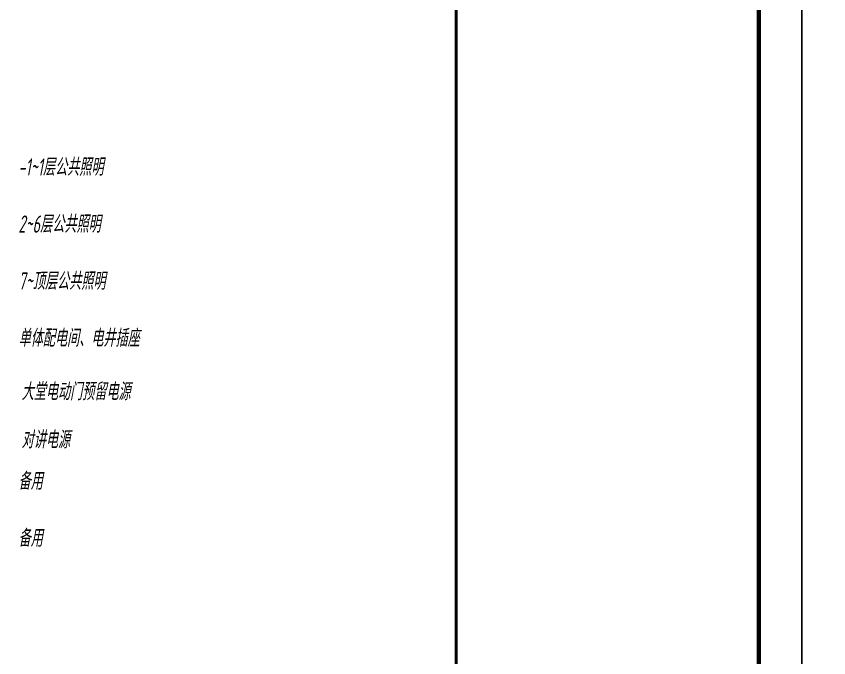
# Model space of a CAD drawing. Extents: x 3002737 to 4077523, y -995787 to -7267.
# Drawn here: x 3182761 to 3201554, y -683937 to -669087 of the extents above; entities that cross this region are included whole.
import ezdxf

# ---------------------------------------------------------------- set-up
doc = ezdxf.new("R2010")
doc.units = 0
doc.header["$LTSCALE"] = 1000
doc.header["$MEASUREMENT"] = 0
doc.linetypes.add('CONTINOUS', pattern=[0])
doc.layers.add('!!电气', color=1, linetype='CONTINUOUS')
doc.layers.add('DIM-照明', color=7, linetype='CONTINUOUS')
doc.layers.add('图框', color=147, linetype='CONTINUOUS', lineweight=20)
doc.styles.add('HZTXT', font='gbeitc.shx', dxfattribs={"width": 0.8, "height": 400, "bigfont": 'hztxt.shx'})

# ---------------------------------------------------------------- blocks, each defined once
blk = doc.blocks.new('A$C086A1D60')
at = {"layer": '图框', "const_width": 70}
blk.add_lwpolyline([(0, 0), (0, 57400)], dxfattribs=at)

msp = doc.modelspace()

# ---------------------------------------------------------------- linework, layer by layer
at = {"layer": '图框'}
for points in [[(3116835, -639386.6), (3200935, -639386.6), (3200935, -698786.6), (3116835, -698786.6)], [(3200935, -639386.6), (3285035, -639386.6), (3285035, -698786.6), (3200935, -698786.6)]]:
    msp.add_lwpolyline(points, close=True, dxfattribs=at)
at = {"layer": '图框', "const_width": 100}
msp.add_lwpolyline([(3199935, -697786.6), (3199935, -640386.6), (3119335, -640386.6), (3119335, -697786.6)], close=True, dxfattribs=at)

# ---------------------------------------------------------------- block references
at = {"layer": '!!电气'}
msp.add_blockref('A$C086A1D60', (3192935, -697786.6), dxfattribs=at)

# ---------------------------------------------------------------- texts
at = {"layer": 'DIM-照明', "color": 7, "style": 'HZTXT', "width": 0.7}
for s, p in [('-1~1层公共照明', (3182810.3, -672777.2)), ('2~6层公共照明', (3182810.3, -674097.1)), ('7~顶层公共照明', (3182810.3, -675417)), ('单体配电间、电井插座', (3182810.3, -676737)), ('备用', (3182810.3, -680047.3)), ('备用', (3182810.3, -681367.2))]:
    msp.add_text(s, height=400, dxfattribs=at).set_placement(p)
at = {"layer": 'DIM-照明', "linetype": 'CONTINOUS', "style": 'HZTXT', "width": 0.7}
for s, p in [('大堂电动门预留电源', (3182881.1, -677975.3)), ('对讲电源', (3182881.1, -679090.3))]:
    msp.add_text(s, height=400, dxfattribs=at).set_placement(p)

doc.saveas('drawing.dxf')
